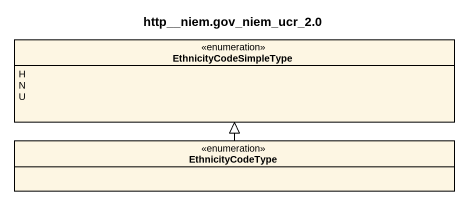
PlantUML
@startuml
title http__niem.gov_niem_ucr_2.0
hide circle
hide empty members
enum EthnicityCodeSimpleType {
  H
  N
  U
}
enum EthnicityCodeType
EthnicityCodeType -up-|> EthnicityCodeSimpleType
@enduml
